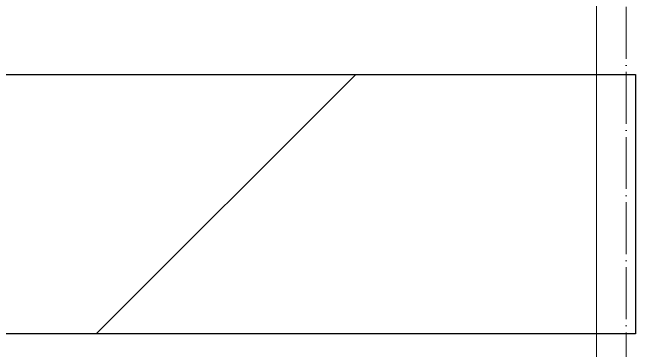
# Model space of a CAD drawing. Header units: millimetres. Extents: x -10474 to 67905, y -3824 to 44223.
# Drawn here: x 6913.3 to 7153.1, y 2987.6 to 3117.9 of the extents above; entities that cross this region are included whole.
import ezdxf

# ---------------------------------------------------------------- set-up
doc = ezdxf.new("R2010")
doc.units = ezdxf.units.MM
doc.linetypes.add('ADSK_Линия сетки', pattern=[25, 20, -2.5, 0, -2.5])
for name, color, linetype, lineweight in [('Оси', 7, 'Continuous', 9), ('Стены внутренние', 7, 'Continuous', 18), ('Стены несущие', 7, 'Continuous', 30), ('Стены отделка', 7, 'Continuous', 30)]:
    doc.layers.add(name, color=color, linetype=linetype, lineweight=lineweight)

msp = doc.modelspace()

# ---------------------------------------------------------------- hatches: boundary and pattern name
at = {"layer": 'Стены внутренние', "lineweight": 9}
h = msp.add_hatch(dxfattribs=at)
h.set_pattern_fill('FP_1', color=256, style=0, pattern_type=2)
h.set_pattern_definition([(45, (0, 0), (-381.66, 381.66), []), (45, (134.94, 0), (0, 763.32), []), (45, (-134.94, 0), (0, 763.32), [])])
h.paths.add_polyline_path([(7153.134, 2994), (7138.134, 2995.084), (7138.134, 3094), (5038.531, 3094), (5038.531, 2994), (7138.134, 2994)])

# ---------------------------------------------------------------- linework, layer by layer
at = {"layer": 'Оси', "linetype": 'ADSK_Линия сетки'}
msp.add_line((7149.565, -3024.361), (7149.565, 20782.525), dxfattribs=at)
at = {"layer": 'Стены несущие'}
for p, q in [((5769.531, 3094), (7153.134, 3094)), ((7153.134, 3094), (7153.134, 2994)), ((7153.134, 2994), (5038.531, 2994))]:
    msp.add_line(p, q, dxfattribs=at)
at = {"layer": 'Стены отделка', "lineweight": 9}
msp.add_line((7138.134, 4076.057), (7138.134, 521.098), dxfattribs=at)

doc.saveas('drawing.dxf')
